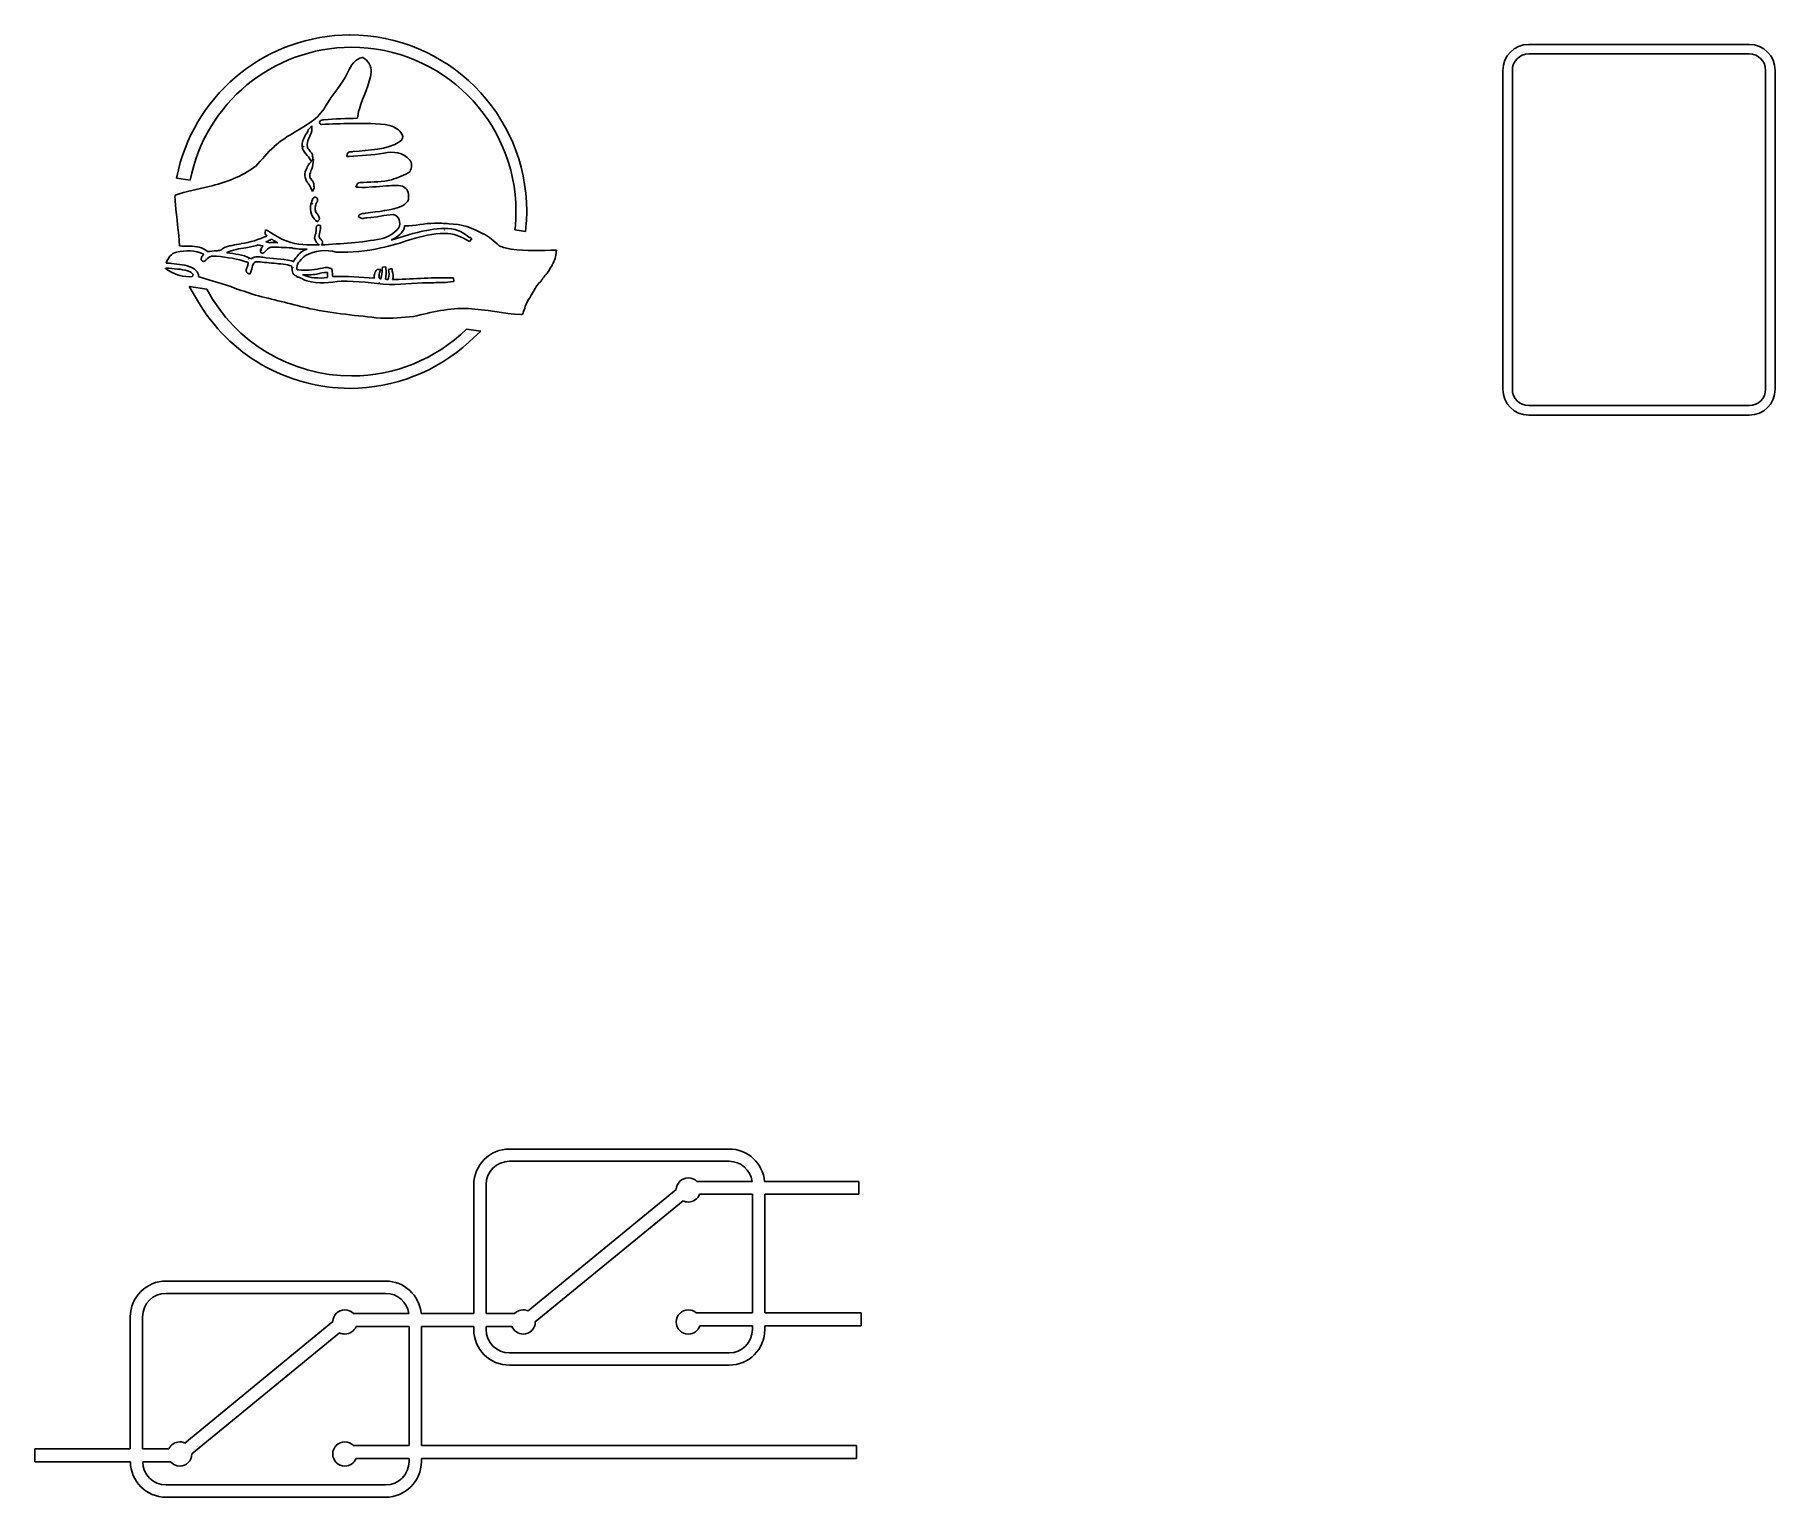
# Model space of a CAD drawing. Extents: x 74.8 to 128.6, y 117.2 to 162.4.
import ezdxf

# ---------------------------------------------------------------- set-up
doc = ezdxf.new("R2010")
doc.units = 0
doc.layers.add('RelayWing', color=7, linetype='CONTINUOUS')

msp = doc.modelspace()

# ---------------------------------------------------------------- linework, layer by layer
at = {"layer": 'RelayWing', "color": 7}
for p, q in [((84.54644, 162.421437), (84.545933, 162.421437)), ((84.545933, 162.421437), (84.546161, 162.421402)), ((84.546947, 162.421437), (84.54644, 162.421437)), ((127.771013, 162.12825), (120.959368, 162.12825)), ((120.959368, 162.12825), (120.959368, 162.12825)), ((120.959368, 161.833349), (127.771013, 161.833349)), ((120.959368, 161.833349), (120.959368, 161.833349)), ((84.492491, 161.273718), (84.492896, 161.273718)), ((84.932618, 161.725707), (84.932952, 161.725666)), ((120.15942, 161.32761), (120.15942, 151.474636)), ((120.45363, 151.474636), (120.45363, 161.32761)), ((128.276752, 161.32761), (128.276752, 151.474636)), ((128.571653, 151.474636), (128.571653, 161.32761)), ((83.798932, 160.216533), (83.798121, 160.215722)), ((83.686515, 159.6545), (83.682154, 159.655311)), ((83.691666, 159.655311), (83.686515, 159.6545)), ((83.267751, 159.486995), (83.266534, 159.479066)), ((83.281987, 159.513921), (83.379823, 159.615718)), ((83.379852, 159.46474), (83.377824, 159.457216)), ((83.379823, 159.615718), (83.379852, 159.615653)), ((83.379852, 159.615653), (83.379852, 159.46474)), ((85.78507, 159.618849), (85.783853, 159.61966)), ((85.785881, 159.618849), (85.78507, 159.618849)), ((86.096807, 159.131576), (86.099585, 159.133199)), ((86.099585, 159.133199), (86.101958, 159.134821)), ((86.161377, 159.34633), (86.159004, 159.35069)), ((86.16375, 159.341584), (86.161377, 159.34633)), ((82.216474, 158.970759), (82.214851, 158.969136)), ((82.21769, 158.971975), (82.216474, 158.970759)), ((83.125161, 158.976747), (83.125972, 158.963667)), ((83.125221, 158.976727), (83.125161, 158.976747)), ((83.238397, 158.982691), (83.239208, 158.975958)), ((83.239208, 158.975958), (83.239208, 158.969631)), ((83.36321, 158.511801), (83.302211, 158.608451)), ((83.406759, 158.629382), (83.393293, 158.54541)), ((83.393293, 158.54541), (83.429337, 158.585414)), ((83.429337, 158.585414), (83.407157, 158.405588)), ((84.454993, 158.666507), (84.468459, 158.737406)), ((84.527083, 158.66967), (84.454993, 158.666507)), ((84.635217, 158.814236), (84.64195, 158.816264)), ((84.64195, 158.816264), (84.648277, 158.817075)), ((85.603284, 158.764752), (85.599715, 158.763941)), ((85.606854, 158.765563), (85.603284, 158.764752)), ((86.399077, 158.560762), (86.397861, 158.561573)), ((79.256274, 158.248511), (79.195672, 157.998968)), ((81.631394, 158.358744), (81.628615, 158.356716)), ((81.634172, 158.361523), (81.631394, 158.358744)), ((83.308153, 158.450802), (83.36321, 158.511801)), ((86.399483, 158.559545), (86.399077, 158.560762)), ((79.195672, 157.998968), (79.623062, 157.933613)), ((80.205407, 157.738407), (80.205002, 157.738407)), ((80.206624, 157.738407), (80.205407, 157.738407)), ((83.247183, 157.856641), (83.245966, 157.859014)), ((83.248805, 157.854613), (83.247183, 157.856641)), ((83.341411, 157.990476), (83.343439, 157.987698)), ((83.343439, 157.987698), (83.345061, 157.984919)), ((83.400907, 157.585663), (83.345452, 157.69459)), ((83.448835, 157.698153), (83.400907, 157.585663)), ((83.446847, 157.746081), (83.441311, 157.746081)), ((84.73707, 157.721719), (84.762818, 157.79262)), ((84.811932, 157.715777), (84.73707, 157.721719)), ((84.965222, 157.864751), (84.97155, 157.866374)), ((84.97155, 157.866374), (84.977492, 157.866374)), ((85.685322, 157.762119), (85.681367, 157.762119)), ((86.236298, 157.711017), (86.232729, 157.713795)), ((86.240253, 157.708989), (86.236298, 157.711017)), ((83.393715, 157.219263), (83.388564, 157.191535)), ((83.393715, 157.219259), (83.393715, 157.219263)), ((83.450392, 157.40187), (83.478912, 157.41929)), ((83.478878, 157.41929), (83.508189, 157.403046)), ((83.478912, 157.41929), (83.478878, 157.41929)), ((83.503869, 157.185597), (83.497927, 157.172131)), ((83.502247, 157.199854), (83.503869, 157.185597)), ((90.015471, 156.959651), (90.015471, 156.973112)), ((90.015471, 156.957623), (90.015471, 156.959651)), ((83.53199, 156.650076), (83.498323, 156.684139)), ((83.520623, 156.498997), (83.522995, 156.50573)), ((83.522995, 156.50573), (83.526159, 156.510475)), ((83.571601, 156.677803), (83.53199, 156.650076)), ((83.545064, 156.88892), (83.549425, 156.884966)), ((83.549425, 156.884966), (83.552588, 156.880605)), ((83.609346, 156.5441), (83.642618, 156.530634)), ((83.642618, 156.530634), (83.645397, 156.494983)), ((84.809945, 156.816131), (84.852724, 156.863661)), ((84.862229, 156.779294), (84.809945, 156.816131)), ((85.032948, 156.91238), (85.038099, 156.914408)), ((85.038099, 156.914408), (85.043636, 156.914814)), ((85.086027, 156.767801), (85.081667, 156.768206)), ((85.091179, 156.767801), (85.086027, 156.767801)), ((86.217831, 156.41281), (86.21702, 156.409241)), ((86.249543, 156.520942), (86.248732, 156.520942)), ((86.251166, 156.520942), (86.249543, 156.520942)), ((87.165018, 156.605048), (87.164963, 156.604914)), ((87.165424, 156.605048), (87.165018, 156.605048)), ((87.613854, 156.587222), (87.611826, 156.587222)), ((87.616226, 156.587222), (87.613854, 156.587222)), ((89.97666, 156.346841), (89.99765, 156.598759)), ((81.190897, 155.971411), (81.194852, 155.972628)), ((81.194852, 155.972628), (81.198807, 155.973034)), ((81.719432, 155.933619), (81.71941, 155.933528)), ((81.933171, 156.321202), (81.943474, 156.403591)), ((81.943474, 156.403591), (82.016752, 156.364774)), ((82.07075, 156.076124), (82.079471, 156.078152)), ((82.111951, 156.005281), (82.115906, 156.005687)), ((82.115906, 156.005687), (82.120266, 156.006498)), ((82.125772, 156.115449), (82.125807, 156.115338)), ((82.606939, 156.054234), (82.610508, 156.053017)), ((82.610508, 156.053017), (82.613286, 156.051394)), ((83.478324, 156.090209), (83.476702, 156.093778)), ((83.479947, 156.087045), (83.478324, 156.090209)), ((83.634703, 156.125821), (83.63592, 156.124604)), ((83.63592, 156.124604), (83.636731, 156.122982)), ((83.665251, 155.933648), (83.663628, 155.932431)), ((85.519348, 156.126121), (85.519754, 156.126121)), ((86.21702, 156.409241), (86.214992, 156.406077)), ((86.436935, 156.10463), (86.434906, 156.104224)), ((87.47074, 156.396568), (87.465184, 156.396568)), ((87.465184, 156.396568), (87.465204, 156.396568)), ((87.46838, 156.282082), (87.465601, 156.282082)), ((87.471158, 156.282082), (87.46838, 156.282082)), ((87.802194, 156.408849), (87.804222, 156.408444)), ((87.804222, 156.408444), (87.805844, 156.407632)), ((88.318412, 156.12404), (88.242757, 156.040859)), ((88.303344, 156.137892), (88.30018, 156.133937)), ((88.67623, 156.274671), (88.674202, 156.275888)), ((88.677853, 156.27386), (88.67623, 156.274671)), ((89.159497, 155.912211), (89.15317, 155.917768)), ((89.16623, 155.908642), (89.159497, 155.912211)), ((89.649086, 156.397146), (89.97666, 156.346841)), ((79.959443, 155.4848), (79.960254, 155.498266)), ((79.964188, 155.47253), (79.959443, 155.4848)), ((80.143615, 155.501069), (80.137673, 155.49829)), ((80.151545, 155.511371), (80.143615, 155.501069)), ((80.159059, 155.730983), (80.159059, 155.730578)), ((80.60467, 155.801879), (80.612599, 155.816927)), ((80.612599, 155.816927), (80.626856, 155.824856)), ((81.389741, 155.395267), (81.384995, 155.397295)), ((81.395298, 155.39405), (81.389741, 155.395267)), ((81.416395, 155.506058), (81.416395, 155.506139)), ((81.426292, 155.502894), (81.416395, 155.506058)), ((81.498376, 155.508126), (81.51026, 155.516056)), ((81.829929, 155.783775), (81.817254, 155.773087)), ((81.834674, 155.784971), (81.834674, 155.784992)), ((81.86358, 155.551309), (81.862769, 155.551715)), ((81.897269, 155.691577), (81.88934, 155.686426)), ((81.903211, 155.69831), (81.897269, 155.691577)), ((82.801555, 155.415385), (82.794437, 155.403501)), ((82.80553, 155.417372), (82.80551, 155.417413)), ((83.028874, 155.693094), (83.030091, 155.694311)), ((83.030091, 155.694311), (83.030902, 155.695528)), ((84.136336, 155.70772), (84.130008, 155.709748)), ((84.143474, 155.70772), (84.136336, 155.70772)), ((89.528256, 155.797695), (89.523511, 155.799318)), ((89.533408, 155.79729), (89.528256, 155.797695)), ((78.839377, 155.201147), (78.83816, 155.200741)), ((78.839377, 155.200741), (78.839377, 155.201147)), ((78.839377, 155.201147), (78.839377, 155.201147)), ((78.918539, 155.215414), (78.917322, 155.215414)), ((78.917322, 155.215414), (78.917409, 155.215404)), ((78.91935, 155.215414), (78.918539, 155.215414)), ((79.690105, 155.230105), (79.700002, 155.22615)), ((79.700002, 155.22615), (79.707526, 155.219032)), ((79.87468, 154.969886), (79.873868, 154.961956)), ((81.389761, 155.268881), (81.392134, 155.277601)), ((81.390167, 155.259775), (81.389761, 155.268881)), ((81.463058, 155.028065), (81.413941, 155.047474)), ((81.486429, 155.075201), (81.463058, 155.028065)), ((82.79679, 155.242399), (82.79679, 155.242338)), ((82.79679, 155.242338), (82.79679, 155.23956)), ((82.82329, 155.011815), (82.819335, 155.017372)), ((82.828035, 155.00786), (82.82329, 155.011815)), ((82.903289, 154.956766), (82.893392, 154.974593)), ((82.922292, 154.949242), (82.903289, 154.956766)), ((82.910424, 155.230827), (82.910018, 155.229204)), ((82.910424, 155.232449), (82.910424, 155.230827)), ((82.956352, 155.16345), (82.964282, 155.165072)), ((82.964282, 155.165072), (82.972211, 155.16345)), ((83.111688, 155.007039), (83.109316, 155.008661)), ((83.456693, 154.918349), (83.45791, 154.918349)), ((83.45791, 154.918349), (83.458316, 154.918349)), ((83.523626, 155.030807), (83.520462, 155.030402)), ((83.527195, 155.031618), (83.523626, 155.030807)), ((83.623792, 155.20702), (83.627747, 155.208237)), ((83.627747, 155.208237), (83.631701, 155.208642)), ((83.851222, 155.085909), (83.851202, 155.085884)), ((83.857955, 155.085909), (83.851222, 155.085909)), ((83.858767, 155.070455), (83.859578, 155.073233)), ((83.858767, 155.067677), (83.858767, 155.070455)), ((83.960066, 155.209454), (83.982249, 155.200348)), ((83.982249, 155.200348), (83.990564, 155.177374)), ((85.426035, 155.176981), (85.50684, 155.176981)), ((85.50684, 155.176981), (85.479508, 155.101328)), ((85.496939, 154.883474), (85.499312, 154.882257)), ((85.499312, 154.882257), (85.502475, 154.881446)), ((85.527075, 154.975331), (85.527886, 154.976953)), ((85.527075, 154.973708), (85.527075, 154.975331)), ((85.555614, 155.246299), (85.667313, 155.25581)), ((85.666907, 155.235996), (85.668935, 155.235996)), ((85.749697, 155.175391), (85.856643, 155.208663)), ((85.857454, 155.186087), (85.86299, 155.187304)), ((87.753177, 154.802316), (87.753177, 154.801911)), ((87.756746, 154.916421), (87.768225, 154.803533)), ((90.634978, 155.042324), (90.638547, 155.051836)), ((90.638547, 155.051836), (90.644874, 155.059765)), ((90.756178, 155.244743), (90.766075, 155.264151)), ((90.766075, 155.264151), (90.785483, 155.270884)), ((79.594145, 154.645606), (79.841706, 154.2198)), ((79.594366, 154.645606), (79.594145, 154.645606)), ((80.135041, 154.562822), (79.594366, 154.645606)), ((81.009085, 154.589228), (81.015818, 154.58645)), ((81.726419, 154.357504), (81.728041, 154.356693)), ((85.453022, 154.778511), (85.457768, 154.776483)), ((85.453022, 154.778511), (85.453022, 154.778511)), ((85.768647, 154.70762), (85.766274, 154.70762)), ((85.771811, 154.70762), (85.768647, 154.70762)), ((87.139187, 154.766242), (87.137159, 154.766242)), ((87.14081, 154.766242), (87.139187, 154.766242)), ((90.190075, 154.439043), (90.192103, 154.447764)), ((90.192103, 154.447764), (90.197254, 154.454497)), ((90.434911, 154.792369), (90.435723, 154.792774)), ((90.435723, 154.792774), (90.436534, 154.79318)), ((83.329512, 153.96217), (83.33154, 153.961765)), ((88.210692, 153.965715), (88.209475, 153.966526)), ((89.836248, 153.78353), (89.839412, 153.78353)), ((89.839412, 153.78353), (89.84219, 153.783124)), ((89.908733, 153.853233), (89.909545, 153.866699)), ((89.909545, 153.866699), (89.916683, 153.878178)), ((89.998279, 154.102369), (89.999901, 154.105533)), ((89.999901, 154.105533), (90.001929, 154.107906)), ((85.506513, 153.670632), (85.506513, 153.670226)), ((85.506513, 153.670226), (85.507324, 153.670226)), ((88.59648, 153.266394), (88.156811, 153.33373)), ((88.233655, 152.934065), (88.59648, 153.266394)), ((84.558042, 151.501776), (84.558549, 151.501776)), ((84.558549, 151.501776), (84.559056, 151.501776)), ((127.771013, 150.968898), (120.959368, 150.968898)), ((120.959368, 150.674688), (127.771013, 150.674688)), ((96.26286, 127.998139), (89.483604, 127.998139)), ((89.483604, 127.998139), (89.483604, 127.998139)), ((89.483604, 127.617408), (89.483604, 127.617358)), ((89.483604, 127.617358), (96.26286, 127.617358)), ((88.379579, 126.894291), (88.379579, 122.918256)), ((88.76036, 122.918302), (88.76036, 126.89433)), ((96.978117, 126.998036), (95.269639, 126.998036)), ((100.274406, 126.998036), (97.361685, 126.998036)), ((100.274406, 126.598293), (100.274406, 126.998036)), ((94.631916, 126.74406), (90.061838, 122.993179)), ((90.279562, 122.654431), (94.840891, 126.39825)), ((95.353494, 126.598293), (96.986115, 126.598293)), ((95.353494, 126.598106), (95.353494, 126.598293)), ((96.986115, 126.598293), (96.986115, 122.938883)), ((97.366892, 122.938883), (97.366892, 126.598293)), ((97.366892, 126.598293), (100.274406, 126.598293)), ((85.65557, 123.918346), (78.87632, 123.918346)), ((78.87632, 123.537628), (78.87632, 123.537578)), ((78.87632, 123.537578), (85.65557, 123.537578)), ((77.772292, 122.8145), (77.772292, 118.735278)), ((78.153066, 118.735324), (78.153066, 122.814553)), ((84.024435, 122.66409), (79.454738, 118.913396)), ((86.37083, 122.918256), (84.662169, 122.918256)), ((88.379579, 122.918256), (86.754208, 122.918256)), ((89.641281, 122.918302), (88.76036, 122.918302)), ((90.279562, 122.654078), (90.279562, 122.654431)), ((96.986115, 122.938883), (95.247326, 122.938883)), ((100.342831, 122.938883), (97.366892, 122.938883)), ((100.342831, 122.53915), (100.342831, 122.938883)), ((79.672085, 118.574595), (84.233417, 122.318407)), ((84.74602, 122.518513), (86.378828, 122.518513)), ((84.746021, 122.518463), (84.74602, 122.518513)), ((86.378828, 122.518513), (86.378828, 118.832338)), ((86.759602, 118.832338), (86.759602, 122.518513)), ((86.759602, 122.518513), (88.379579, 122.518513)), ((88.379579, 122.518513), (88.379579, 122.422755)), ((88.76036, 122.422755), (88.76036, 122.518513)), ((95.361114, 122.53915), (96.986115, 122.53915)), ((96.986115, 122.53915), (96.986115, 122.422755)), ((97.366892, 122.422755), (97.366892, 122.53915)), ((97.366892, 122.53915), (100.342831, 122.53915)), ((96.26286, 121.699691), (89.483604, 121.699691)), ((89.483604, 121.31891), (96.26286, 121.31891)), ((86.378828, 118.832338), (84.668117, 118.832338)), ((100.202827, 118.832338), (86.759602, 118.832338)), ((100.202827, 118.432591), (100.202827, 118.832338)), ((77.772292, 118.735278), (74.822195, 118.735278)), ((74.822195, 118.735278), (74.822195, 118.335351)), ((74.822195, 118.335351), (77.772659, 118.335351)), ((78.96129, 118.735324), (78.153066, 118.735324)), ((78.153443, 118.335351), (79.01093, 118.335351)), ((79.672085, 118.574263), (79.672085, 118.574595)), ((84.743787, 118.432591), (86.378828, 118.432591)), ((86.378828, 118.432591), (86.378828, 118.342975)), ((86.759602, 118.342975), (86.759602, 118.432591)), ((86.759602, 118.432591), (100.202827, 118.432591)), ((85.65557, 117.619911), (78.87632, 117.619911)), ((78.87632, 117.23913), (85.65557, 117.23913))]:
    msp.add_line(p, q, dxfattribs=at)
for points in [[(84.546161, 162.421402), (82.033735, 162.414101), (79.848537, 160.690177), (79.256274, 158.248511)], [(90.015471, 156.973112), (90.009058, 159.98454), (87.558375, 162.426208), (84.546947, 162.421437)], [(79.623062, 157.933613), (80.087548, 160.314797), (82.171592, 162.034769), (84.597652, 162.039165)], [(84.597652, 162.039165), (87.400808, 162.043464), (89.67717, 159.775436), (89.683152, 156.972283)], [(120.959368, 162.12825), (120.518633, 162.12825), (120.15942, 161.768346), (120.15942, 161.32761)], [(120.45363, 161.32761), (120.45363, 161.610323), (120.676656, 161.833349), (120.959368, 161.833349)], [(128.571653, 161.32761), (128.571653, 161.768346), (128.211749, 162.12825), (127.771013, 162.12825)], [(127.771013, 161.833349), (128.053726, 161.833349), (128.276752, 161.610323), (128.276752, 161.32761)], [(84.492896, 161.273718), (84.31205, 160.876173), (84.00146, 160.573988), (83.798932, 160.216533)], [(84.932952, 161.725666), (84.724729, 161.684102), (84.585646, 161.475514), (84.492491, 161.273718)], [(84.845476, 160.14132), (84.969733, 160.527262), (85.153861, 160.889684), (85.213054, 161.275348)], [(84.955194, 161.723334), (84.947102, 161.724754), (84.939233, 161.726173), (84.932618, 161.725707)], [(85.213054, 161.275348), (85.219483, 161.452936), (85.111475, 161.642609), (84.955194, 161.723334)], [(83.798121, 160.215722), (83.690796, 160.017862), (83.540424, 159.862688), (83.358056, 159.737235)], [(83.358056, 159.737235), (82.978245, 159.464462), (82.542241, 159.284974), (82.21769, 158.971975)], [(83.621156, 159.689769), (83.612009, 159.70652), (83.613875, 159.732351), (83.620344, 159.745223)], [(83.620344, 159.745223), (83.633385, 159.770961), (83.643419, 159.771403), (83.650844, 159.775325)], [(83.648883, 159.663626), (83.64146, 159.667195), (83.630306, 159.673015), (83.621156, 159.689769)], [(83.682154, 159.655311), (83.672095, 159.656325), (83.66372, 159.656528), (83.648883, 159.663626)], [(83.650844, 159.775325), (83.658266, 159.779259), (83.665121, 159.781673), (83.671838, 159.784045)], [(83.671838, 159.784045), (83.685284, 159.788791), (83.698936, 159.792218), (83.71224, 159.795139)], [(84.593184, 159.683829), (84.29238, 159.683829), (83.991673, 159.673243), (83.691666, 159.655311)], [(83.71224, 159.795139), (83.725544, 159.798059), (83.734623, 159.800675), (83.751454, 159.800675)], [(83.751454, 159.800675), (84.095812, 159.830917), (84.440346, 159.839672), (84.783684, 159.846624)], [(85.783853, 159.61966), (85.406272, 159.716076), (84.998656, 159.674729), (84.593184, 159.683829)], [(84.783684, 159.846624), (84.806195, 159.925674), (84.803883, 160.031762), (84.845476, 160.14132)], [(83.080792, 159.062774), (83.100443, 159.18767), (83.165816, 159.30886), (83.240024, 159.419261)], [(83.276423, 159.208467), (83.244491, 159.131424), (83.225128, 159.060281), (83.238397, 158.982691)], [(83.240024, 159.419261), (83.248704, 159.441113), (83.262026, 159.465792), (83.267751, 159.486995)], [(83.266534, 159.479066), (83.274849, 159.488942), (83.272983, 159.504588), (83.281987, 159.513921)], [(83.377824, 159.457216), (83.353055, 159.365492), (83.308356, 159.285511), (83.276423, 159.208467)], [(84.648277, 158.817075), (85.15252, 158.872247), (85.684638, 158.853488), (86.096807, 159.131576)], [(86.159004, 159.35069), (86.088979, 159.494988), (85.94544, 159.583129), (85.785881, 159.618849)], [(86.101958, 159.134821), (86.176731, 159.17527), (86.214043, 159.272055), (86.16375, 159.341584)], [(82.214851, 158.969136), (82.00649, 158.790543), (81.835035, 158.562644), (81.634172, 158.361523)], [(83.153675, 158.795408), (83.102566, 158.866042), (83.061562, 158.955958), (83.080792, 159.062774)], [(83.127594, 158.971981), (83.127665, 158.974273), (83.12514, 158.974476), (83.125221, 158.976727)], [(83.125972, 158.963667), (83.125566, 158.96683), (83.128061, 158.968838), (83.127594, 158.971981)], [(83.302211, 158.608451), (83.265952, 158.665823), (83.204984, 158.7245), (83.153675, 158.795408)], [(83.239208, 158.969631), (83.236592, 158.929336), (83.266769, 158.893207), (83.312884, 158.84288)], [(83.312884, 158.84288), (83.335953, 158.817706), (83.361567, 158.790214), (83.381409, 158.755738)], [(83.381409, 158.755738), (83.395017, 158.732085), (83.395991, 158.699811), (83.39883, 158.668991)], [(83.39883, 158.668991), (83.400047, 158.654896), (83.409132, 158.6443), (83.406759, 158.629382)], [(84.468459, 158.737406), (84.474705, 158.769425), (84.502625, 158.791003), (84.522329, 158.798803)], [(84.522329, 158.798803), (84.542021, 158.806611), (84.558957, 158.808132), (84.575009, 158.80949)], [(85.599715, 158.763941), (85.244365, 158.71), (84.883923, 158.684422), (84.527083, 158.66967)], [(84.575009, 158.80949), (84.607114, 158.812228), (84.641619, 158.816528), (84.635217, 158.814236)], [(86.397861, 158.561573), (86.215821, 158.782372), (85.88291, 158.844301), (85.606854, 158.765563)], [(81.628615, 158.356716), (81.211277, 158.032925), (80.703696, 157.864842), (80.206624, 157.738407)], [(83.245966, 157.859014), (83.156544, 157.985475), (83.132608, 158.158009), (83.220218, 158.298683)], [(83.220218, 158.298683), (83.220309, 158.298831), (83.220127, 158.299291), (83.220218, 158.299494)], [(83.220218, 158.299494), (83.242654, 158.344964), (83.263464, 158.401146), (83.308153, 158.450802)], [(83.331899, 158.169512), (83.309439, 158.098669), (83.303326, 158.046026), (83.341411, 157.990476)], [(83.407157, 158.405588), (83.396368, 158.318358), (83.354361, 158.240359), (83.331899, 158.169512)], [(85.837817, 157.945199), (86.043044, 158.015088), (86.250645, 158.079946), (86.41097, 158.201474)], [(86.458105, 158.386847), (86.459322, 158.45338), (86.44257, 158.512041), (86.399483, 158.559545)], [(86.41097, 158.201474), (86.436413, 158.259593), (86.456919, 158.325408), (86.458105, 158.386847)], [(80.205002, 157.738407), (79.848336, 157.657449), (79.490278, 157.591232), (79.155738, 157.469062)], [(83.345452, 157.69459), (83.318607, 157.747513), (83.285393, 157.812067), (83.248805, 157.854613)], [(83.345061, 157.984919), (83.358061, 157.960202), (83.391888, 157.921706), (83.421112, 157.875992)], [(83.421112, 157.875992), (83.440398, 157.845813), (83.437356, 157.800315), (83.439323, 157.758351)], [(83.439323, 157.758351), (83.441149, 157.75468), (83.445083, 157.74957), (83.446847, 157.746081)], [(83.441311, 157.746081), (83.4405, 157.728661), (83.45646, 157.716077), (83.448835, 157.698153)], [(84.762818, 157.79262), (84.773546, 157.822017), (84.799393, 157.843084), (84.822233, 157.852035)], [(85.681367, 157.762119), (85.399456, 157.743421), (85.10651, 157.692294), (84.811932, 157.715777)], [(84.822233, 157.852035), (84.845072, 157.860979), (84.865906, 157.861993), (84.885211, 157.862723)], [(84.885211, 157.862723), (84.923814, 157.864143), (84.961215, 157.863737), (84.965222, 157.864751)], [(84.977492, 157.866374), (85.268557, 157.874486), (85.563133, 157.880144), (85.837817, 157.945199)], [(86.232729, 157.713795), (86.088364, 157.811392), (85.88874, 157.761985), (85.685322, 157.762119)], [(86.350764, 157.551343), (86.33525, 157.624234), (86.307103, 157.676567), (86.240253, 157.708989)], [(86.360661, 157.324379), (86.362689, 157.400371), (86.365345, 157.482932), (86.350764, 157.551343)], [(79.155738, 157.469062), (79.140447, 157.397396), (79.165087, 157.299998), (79.16525, 157.189814)], [(79.16525, 157.189814), (79.200359, 156.764163), (79.266892, 156.338161), (79.290812, 155.904872)], [(83.498323, 156.684139), (83.350823, 156.83361), (83.279286, 157.0687), (83.373155, 157.273534)], [(83.373155, 157.273534), (83.378205, 157.2855), (83.38364, 157.305762), (83.393354, 157.328987)], [(83.388564, 157.191535), (83.388361, 157.195632), (83.390693, 157.197234), (83.390937, 157.201047)], [(83.390937, 157.201047), (83.393228, 157.206908), (83.391073, 157.213519), (83.393715, 157.219259)], [(83.393354, 157.328987), (83.403231, 157.352639), (83.418297, 157.382218), (83.450392, 157.40187)], [(83.497927, 157.172131), (83.454452, 157.07531), (83.468853, 156.959502), (83.545064, 156.88892)], [(83.508189, 157.210542), (83.502429, 157.199936), (83.502652, 157.194075), (83.502247, 157.199854)], [(83.508189, 157.403046), (83.536482, 157.387024), (83.558977, 157.34864), (83.557303, 157.318281)], [(83.533539, 157.252133), (83.523642, 157.235402), (83.513948, 157.221143), (83.508189, 157.210542)], [(83.557303, 157.318281), (83.555478, 157.287921), (83.543452, 157.268868), (83.533539, 157.252133)], [(85.043636, 156.914814), (85.433727, 156.965506), (85.828934, 156.996701), (86.181625, 157.142173)], [(86.181625, 157.142173), (86.257187, 157.196814), (86.332349, 157.259432), (86.360661, 157.324379)], [(89.683152, 156.961585), (89.68229, 156.772952), (89.670917, 156.584514), (89.649086, 156.397146)], [(89.683152, 156.972283), (89.683152, 156.972283), (89.683152, 156.961585), (89.683152, 156.961585)], [(89.99765, 156.598759), (90.007511, 156.718167), (90.013494, 156.837822), (90.015471, 156.957623)], [(83.50162, 156.320357), (83.517216, 156.380558), (83.504845, 156.451543), (83.520623, 156.498997)], [(83.526159, 156.510475), (83.528694, 156.514673), (83.531919, 156.521183), (83.541613, 156.530269)], [(83.541613, 156.530269), (83.546439, 156.534832), (83.553253, 156.541078), (83.564984, 156.545317)], [(83.552588, 156.880605), (83.562444, 156.866916), (83.582623, 156.840485), (83.596951, 156.807722)], [(83.564984, 156.545317), (83.576726, 156.549555), (83.594901, 156.549941), (83.609346, 156.5441)], [(83.610417, 156.7491), (83.609606, 156.725042), (83.595187, 156.694247), (83.571601, 156.677803)], [(83.596951, 156.807722), (83.60413, 156.791336), (83.611249, 156.773167), (83.610417, 156.7491)], [(83.645397, 156.494983), (83.650974, 156.410971), (83.621997, 156.336678), (83.609748, 156.273962)], [(84.852724, 156.863661), (84.888214, 156.903021), (84.929817, 156.902153), (84.962442, 156.904857)], [(84.995318, 156.757904), (84.957015, 156.75255), (84.907787, 156.747014), (84.862229, 156.779294)], [(84.962442, 156.904857), (84.995071, 156.907533), (85.025375, 156.909906), (85.032948, 156.91238)], [(85.081667, 156.768206), (85.067978, 156.769423), (85.033625, 156.763258), (84.995318, 156.757904)], [(85.893275, 156.870786), (85.633238, 156.859307), (85.369528, 156.784907), (85.091179, 156.767801)], [(85.519754, 156.126121), (85.728196, 156.168614), (85.923527, 156.289178), (86.056466, 156.453299)], [(86.073501, 156.715119), (86.04289, 156.800154), (85.983074, 156.860522), (85.893275, 156.870786)], [(86.056466, 156.453299), (86.097263, 156.527265), (86.103915, 156.630619), (86.073501, 156.715119)], [(86.23843, 156.511836), (86.233644, 156.493969), (86.234414, 156.456266), (86.217831, 156.41281)], [(86.248732, 156.520942), (86.237274, 156.521145), (86.239728, 156.519725), (86.241208, 156.520942)], [(86.241208, 156.520942), (86.242628, 156.522159), (86.240803, 156.520782), (86.23843, 156.511836)], [(87.164963, 156.604914), (86.867039, 156.60098), (86.56585, 156.526156), (86.251166, 156.520942)], [(86.924838, 156.380331), (87.208248, 156.440391), (87.511126, 156.469698), (87.802194, 156.408849)], [(87.611826, 156.587222), (87.462533, 156.600059), (87.313244, 156.608037), (87.165424, 156.605048)], [(88.674202, 156.275888), (88.348664, 156.459422), (87.987364, 156.581324), (87.616226, 156.587222)], [(79.290812, 155.904872), (79.380621, 155.888851), (79.494551, 155.901485), (79.614821, 155.893779)], [(79.614821, 155.893779), (79.800263, 155.898768), (80.006014, 155.863742), (80.159059, 155.730983)], [(80.626856, 155.824856), (80.811613, 155.929831), (81.018145, 155.925535), (81.190897, 155.971411)], [(81.198807, 155.973034), (81.472289, 156.006374), (81.735845, 156.102947), (81.992586, 156.208712)], [(81.71941, 155.933528), (81.597088, 155.898068), (81.472443, 155.861827), (81.340344, 155.844011)], [(81.757062, 155.923317), (81.738992, 155.93003), (81.727305, 155.93293), (81.719432, 155.933619)], [(81.83034, 155.905896), (81.800166, 155.907721), (81.775367, 155.916503), (81.757062, 155.923317)], [(81.807365, 155.809616), (81.82509, 155.841723), (81.847771, 155.865997), (81.865194, 155.88448)], [(81.835492, 155.904679), (81.833464, 155.904728), (81.832348, 155.905693), (81.83034, 155.905896)], [(81.874705, 155.897946), (81.864038, 155.898758), (81.850876, 155.90111), (81.835492, 155.904679)], [(81.865194, 155.88448), (81.870447, 155.890037), (81.870589, 155.893099), (81.874705, 155.897946)], [(81.955749, 156.24634), (81.94279, 156.263659), (81.929213, 156.289612), (81.933171, 156.321202)], [(81.992586, 156.208712), (81.980722, 156.219359), (81.967672, 156.23041), (81.955749, 156.24634)], [(82.079471, 156.078152), (82.036659, 156.063266), (81.999193, 156.041715), (81.957871, 156.024284)], [(81.957871, 156.024284), (82.016071, 156.012704), (82.068856, 155.996863), (82.111951, 156.005281)], [(82.016752, 156.364774), (82.220365, 156.256423), (82.400188, 156.114527), (82.606939, 156.054234)], [(82.125807, 156.115338), (82.108771, 156.100108), (82.097571, 156.081044), (82.07075, 156.076124)], [(82.120266, 156.006498), (82.191344, 156.009702), (82.260096, 156.005281), (82.329406, 156.002543)], [(82.282628, 156.022763), (82.215595, 156.05509), (82.169945, 156.09538), (82.125772, 156.115449)], [(82.28425, 156.021952), (82.283844, 156.022154), (82.283236, 156.022357), (82.282628, 156.022763)], [(82.329406, 156.002543), (82.312269, 156.009682), (82.302206, 156.011386), (82.28425, 156.021952)], [(82.613286, 156.051394), (82.921987, 155.918892), (83.269746, 155.932794), (83.616998, 155.932169)], [(83.476702, 156.093778), (83.444063, 156.165552), (83.484246, 156.222766), (83.498091, 156.290638)], [(83.52233, 156.007429), (83.50276, 156.039916), (83.489067, 156.072109), (83.479947, 156.087045)], [(83.498091, 156.290638), (83.498294, 156.292463), (83.496672, 156.294512), (83.496875, 156.296195)], [(83.496875, 156.296195), (83.4987, 156.305747), (83.499693, 156.311101), (83.50162, 156.320357)], [(83.616998, 155.932169), (83.571321, 155.944743), (83.540333, 155.97756), (83.52233, 156.007429)], [(83.609748, 156.273962), (83.597499, 156.211247), (83.59543, 156.1702), (83.634703, 156.125821)], [(83.636731, 156.122982), (83.637136, 156.12217), (83.664689, 156.101071), (83.687036, 156.072281)], [(83.663628, 155.932431), (84.287198, 155.973472), (84.912776, 156.000676), (85.519348, 156.126121)], [(83.711198, 156.007717), (83.710387, 155.977327), (83.688456, 155.948284), (83.665251, 155.933648)], [(83.687036, 156.072281), (83.69821, 156.057882), (83.711908, 156.038107), (83.711198, 156.007717)], [(86.432128, 156.103819), (86.130466, 155.99968), (85.827151, 155.897172), (85.507239, 155.84279)], [(86.214992, 156.406077), (86.129233, 156.250153), (85.977931, 156.153637), (85.824835, 156.083257)], [(85.824835, 156.083257), (86.185292, 156.182832), (86.539248, 156.319249), (86.923215, 156.380331)], [(86.434906, 156.104224), (86.434095, 156.104022), (86.433081, 156.104082), (86.432128, 156.103819)], [(87.465601, 156.282082), (87.121602, 156.296197), (86.780136, 156.191855), (86.436935, 156.10463)], [(86.923215, 156.380331), (86.923621, 156.380433), (86.924229, 156.38023), (86.924838, 156.380331)], [(87.465204, 156.396568), (87.466218, 156.39662), (87.467435, 156.395756), (87.468368, 156.395756)], [(87.468368, 156.395756), (87.469179, 156.395724), (87.469787, 156.396568), (87.47074, 156.396568)], [(88.242757, 156.040859), (88.007819, 156.187911), (87.743381, 156.295933), (87.471158, 156.282082)], [(87.805844, 156.407632), (87.951349, 156.367646), (88.098064, 156.283769), (88.221351, 156.177896)], [(88.221351, 156.177896), (88.247695, 156.162788), (88.277834, 156.153864), (88.303344, 156.137892)], [(88.30018, 156.133937), (88.304784, 156.12838), (88.313971, 156.12982), (88.318412, 156.12404)], [(89.15317, 155.917768), (89.002389, 156.054589), (88.85365, 156.190511), (88.677853, 156.27386)], [(89.523511, 155.799318), (89.412331, 155.831429), (89.284438, 155.850789), (89.16623, 155.908642)], [(79.196568, 155.712555), (79.040421, 155.674385), (78.921169, 155.527569), (78.884046, 155.371515)], [(78.884046, 155.371515), (78.892381, 155.370298), (78.893274, 155.365755), (78.909794, 155.366364)], [(78.909794, 155.366364), (78.94541, 155.36758), (78.993091, 155.37768), (79.046448, 155.359631)], [(79.046448, 155.359631), (79.255426, 155.332325), (79.483961, 155.319251), (79.690105, 155.230105)], [(80.031543, 155.644821), (79.787248, 155.780218), (79.480126, 155.760004), (79.196568, 155.712555)], [(79.960254, 155.498266), (79.96502, 155.560368), (80.002903, 155.595333), (80.020855, 155.623036)], [(79.999439, 155.433317), (79.980538, 155.442747), (79.969508, 155.459269), (79.964188, 155.47253)], [(80.052121, 155.429362), (80.039081, 155.425286), (80.018365, 155.423886), (79.999439, 155.433317)], [(80.020855, 155.623036), (80.027913, 155.633906), (80.029758, 155.639929), (80.031543, 155.644821)], [(80.100049, 155.460654), (80.088814, 155.449946), (80.078198, 155.437561), (80.052121, 155.429362)], [(80.127777, 155.48957), (80.120435, 155.481863), (80.111269, 155.471358), (80.100049, 155.460654)], [(80.137673, 155.49829), (80.135848, 155.496871), (80.131447, 155.493423), (80.127777, 155.48957)], [(80.437133, 155.585838), (80.323771, 155.597824), (80.215344, 155.589752), (80.151545, 155.511371)], [(80.159059, 155.730578), (80.23324, 155.719241), (80.329382, 155.752422), (80.440288, 155.749986)], [(81.384995, 155.397295), (81.088748, 155.511424), (80.762257, 155.546002), (80.437133, 155.585838)], [(80.440288, 155.749986), (80.47905, 155.755644), (80.518373, 155.759051), (80.548425, 155.767021)], [(80.548425, 155.767021), (80.579439, 155.775235), (80.595542, 155.784665), (80.60467, 155.801879)], [(80.749744, 155.700624), (80.746844, 155.698596), (80.745465, 155.698048), (80.742626, 155.696264)], [(80.742626, 155.696264), (80.748872, 155.694438), (80.751772, 155.696669), (80.758465, 155.693891)], [(80.750555, 155.700624), (80.750353, 155.700423), (80.749947, 155.700823), (80.749744, 155.700624)], [(81.340344, 155.844011), (81.134835, 155.816592), (80.933856, 155.7817), (80.750555, 155.700624)], [(80.758465, 155.693891), (80.989069, 155.650228), (81.244885, 155.641921), (81.475402, 155.518023)], [(81.392134, 155.277601), (81.401179, 155.311295), (81.411826, 155.350227), (81.411542, 155.372269)], [(81.408764, 155.388514), (81.408358, 155.389325), (81.408605, 155.391556), (81.395298, 155.39405)], [(81.411542, 155.372269), (81.4114, 155.383302), (81.409453, 155.387743), (81.408764, 155.388514)], [(81.416395, 155.506139), (81.417409, 155.505952), (81.417815, 155.504719), (81.418768, 155.504516)], [(81.418768, 155.504516), (81.42106, 155.503502), (81.423878, 155.503908), (81.426292, 155.502894)], [(81.475402, 155.518023), (81.484833, 155.513014), (81.49187, 155.51054), (81.498376, 155.508126)], [(81.51026, 155.516056), (81.625151, 155.588519), (81.756742, 155.570851), (81.86358, 155.551309)], [(81.643282, 155.407526), (81.591281, 155.390957), (81.569649, 155.354492), (81.5502, 155.291866)], [(82.208514, 155.366729), (82.008612, 155.373827), (81.820423, 155.421793), (81.643282, 155.407526)], [(81.804972, 155.700293), (81.788565, 155.721107), (81.78966, 155.734555), (81.789133, 155.745845)], [(81.789133, 155.745845), (81.788728, 155.757121), (81.789539, 155.767011), (81.791911, 155.777137)], [(81.791911, 155.777137), (81.793737, 155.785939), (81.79688, 155.795714), (81.807365, 155.809616)], [(81.847751, 155.676529), (81.829803, 155.678354), (81.813175, 155.689894), (81.804972, 155.700293)], [(81.817254, 155.773087), (81.822222, 155.777366), (81.830537, 155.780064), (81.834674, 155.784971)], [(81.834674, 155.784992), (81.83366, 155.784586), (81.830679, 155.784383), (81.829929, 155.783775)], [(81.88934, 155.686426), (81.880193, 155.680869), (81.865691, 155.674704), (81.847751, 155.676529)], [(81.862769, 155.551715), (82.148229, 155.506409), (82.44967, 155.513415), (82.748841, 155.437638)], [(82.117898, 155.859126), (82.036028, 155.848154), (81.968473, 155.77632), (81.903211, 155.69831)], [(82.756408, 155.839312), (82.541612, 155.851886), (82.327893, 155.865506), (82.117898, 155.859126)], [(82.20973, 155.366729), (82.209528, 155.366777), (82.208716, 155.366684), (82.208514, 155.366729)], [(82.752782, 155.282756), (82.592953, 155.343131), (82.401709, 155.340504), (82.20973, 155.366729)], [(82.748841, 155.437638), (82.776217, 155.435813), (82.796212, 155.428086), (82.807859, 155.424963)], [(83.228555, 155.797722), (83.072031, 155.798938), (82.913123, 155.803887), (82.756408, 155.839312)], [(82.794437, 155.403501), (82.797662, 155.408794), (82.802569, 155.411714), (82.80553, 155.417372)], [(82.80551, 155.417413), (82.80409, 155.416399), (82.802367, 155.416399), (82.801555, 155.415385)], [(82.807859, 155.424963), (82.810414, 155.424355), (82.809947, 155.423949), (82.811022, 155.423746)], [(82.811022, 155.423746), (82.869555, 155.530862), (82.952884, 155.616871), (83.028874, 155.693094)], [(83.183334, 155.609535), (83.056092, 155.499197), (82.919992, 155.381973), (82.910424, 155.232449)], [(83.030902, 155.695528), (83.08751, 155.747027), (83.158341, 155.772252), (83.228555, 155.797722)], [(84.130008, 155.709748), (83.818515, 155.799125), (83.464526, 155.766078), (83.183334, 155.609535)], [(85.507239, 155.84279), (85.061046, 155.740904), (84.601535, 155.690784), (84.143474, 155.70772)], [(90.930842, 155.771542), (90.468078, 155.76276), (89.999625, 155.74954), (89.533408, 155.79729)], [(90.791811, 155.289887), (90.797002, 155.30822), (90.806108, 155.342719), (90.83459, 155.369503)], [(90.83459, 155.369503), (90.897252, 155.492906), (90.923429, 155.633866), (90.930842, 155.771542)], [(78.83816, 155.200741), (78.838566, 155.201147), (78.838769, 155.205487), (78.839377, 155.200741)], [(78.917409, 155.215404), (78.89863, 155.215404), (78.874845, 155.212078), (78.857994, 155.207474)], [(78.857994, 155.207474), (78.896068, 155.168327), (78.950981, 155.138422), (79.018413, 155.10132)], [(78.970448, 155.214603), (78.952804, 155.215617), (78.935781, 155.21582), (78.91935, 155.215414)], [(78.972071, 155.214603), (78.971665, 155.214631), (78.971057, 155.214578), (78.970448, 155.214603)], [(79.61573, 155.102508), (79.423861, 155.186561), (79.198329, 155.18677), (78.972071, 155.214603)], [(79.018413, 155.10132), (79.112805, 155.062116), (79.204922, 155.020292), (79.29687, 154.985262)], [(79.29687, 154.985262), (79.424879, 154.954596), (79.557935, 154.944107), (79.685838, 154.957535)], [(79.71, 155.022099), (79.696899, 155.045802), (79.661488, 155.071289), (79.61573, 155.102508)], [(79.685838, 154.957535), (79.695025, 154.966742), (79.702894, 154.992954), (79.71, 155.022099)], [(79.707526, 155.219032), (79.730063, 155.197306), (79.771751, 155.168273), (79.809323, 155.130701)], [(79.809323, 155.130701), (79.846896, 155.09313), (79.8847, 155.038051), (79.87468, 154.969886)], [(79.873868, 154.961956), (79.890113, 154.955061), (79.910046, 154.948368), (79.932095, 154.938585)], [(79.932095, 154.938585), (80.281995, 154.816494), (80.656662, 154.743996), (81.009085, 154.589228)], [(81.352547, 155.122336), (81.348207, 155.152499), (81.356441, 155.174511), (81.36364, 155.193635)], [(81.413941, 155.047474), (81.383499, 155.0595), (81.356891, 155.092175), (81.352547, 155.122336)], [(81.36364, 155.193635), (81.37084, 155.212739), (81.378627, 155.22946), (81.383839, 155.242354)], [(81.383839, 155.242354), (81.389072, 155.255252), (81.389903, 155.264549), (81.390167, 155.259775)], [(81.5502, 155.291866), (81.530325, 155.227902), (81.521986, 155.147106), (81.486429, 155.075201)], [(82.765862, 155.185712), (82.763104, 155.225702), (82.758622, 155.255011), (82.752782, 155.282756)], [(82.819335, 155.017372), (82.777282, 155.072023), (82.769417, 155.134107), (82.765862, 155.185712)], [(82.797195, 155.240776), (82.797252, 155.241182), (82.79679, 155.24179), (82.79679, 155.242399)], [(82.79679, 155.23956), (82.796816, 155.239965), (82.797195, 155.240168), (82.797195, 155.240776)], [(82.893392, 154.976965), (82.873497, 154.990614), (82.846527, 154.992743), (82.828035, 155.00786)], [(82.893392, 154.974593), (82.892987, 154.975404), (82.893595, 154.976215), (82.893392, 154.976965)], [(82.910018, 155.229204), (82.907402, 155.206592), (82.91377, 155.18485), (82.921497, 155.174543)], [(82.921497, 155.174543), (82.929264, 155.164221), (82.93334, 155.1598), (82.956352, 155.16345)], [(83.015771, 154.919138), (82.986403, 154.927636), (82.958699, 154.934754), (82.922292, 154.949242)], [(82.972211, 155.16345), (83.190268, 155.135796), (83.409931, 155.153999), (83.623792, 155.20702)], [(83.219762, 154.822886), (83.145485, 154.838421), (83.084345, 154.885948), (83.015771, 154.919138)], [(83.520462, 155.030402), (83.378174, 155.0035), (83.233834, 155.005915), (83.091489, 155.013366)], [(83.091489, 155.013366), (83.099216, 155.010304), (83.10384, 155.010811), (83.111688, 155.007039)], [(83.109316, 155.008661), (83.223039, 154.961297), (83.338346, 154.924924), (83.456693, 154.918349)], [(84.286849, 154.811793), (83.942321, 154.782478), (83.578585, 154.716675), (83.219762, 154.822886)], [(83.458316, 154.918349), (83.595217, 154.907114), (83.731987, 154.907905), (83.862336, 154.925873)], [(83.851202, 155.085884), (83.738785, 155.077143), (83.628471, 155.063227), (83.527195, 155.031618)], [(83.631701, 155.208642), (83.720182, 155.217647), (83.842555, 155.259164), (83.960066, 155.209454)], [(83.859578, 155.073233), (83.859983, 155.078283), (83.858969, 155.082238), (83.857955, 155.085909)], [(83.862336, 154.925873), (83.863147, 154.966947), (83.859659, 155.01101), (83.858767, 155.067677)], [(83.990564, 155.177374), (84.010824, 155.125005), (84.011063, 155.073901), (84.013142, 155.031213)], [(84.013142, 155.031213), (84.014561, 155.000405), (84.020138, 154.981599), (84.025817, 154.961897)], [(84.025817, 154.961897), (84.457, 154.967778), (84.886259, 154.940931), (85.313135, 154.902482)], [(85.766274, 154.70762), (85.269145, 154.746312), (84.77705, 154.824158), (84.286849, 154.811793)], [(85.313135, 154.902482), (85.303806, 154.930317), (85.288349, 154.974883), (85.313946, 155.022501)], [(85.313946, 155.022501), (85.319341, 155.049169), (85.326277, 155.074754), (85.338108, 155.098551)], [(85.338108, 155.098551), (85.345713, 155.113843), (85.353825, 155.128288), (85.363856, 155.141328)], [(85.363856, 155.141328), (85.368886, 155.147838), (85.373793, 155.154044), (85.382068, 155.160736)], [(85.382068, 155.160736), (85.390342, 155.167429), (85.402603, 155.176981), (85.426035, 155.176981)], [(85.479508, 155.101328), (85.464156, 155.058094), (85.449368, 155.000791), (85.450592, 154.958731)], [(85.450592, 154.958731), (85.450998, 154.937691), (85.455784, 154.921262), (85.462477, 154.910012)], [(85.462477, 154.910012), (85.469169, 154.898757), (85.477058, 154.890726), (85.496939, 154.883474)], [(85.502475, 154.881446), (85.504301, 154.880634), (85.503489, 154.880634), (85.504503, 154.880229)], [(85.504503, 154.880229), (85.504706, 154.880837), (85.504305, 154.879823), (85.507282, 154.886171)], [(85.507282, 154.886171), (85.516104, 154.905133), (85.522979, 154.945225), (85.527075, 154.973708)], [(85.527886, 154.976953), (85.544009, 155.055904), (85.548444, 155.169605), (85.555614, 155.246299)], [(85.666562, 155.210251), (85.68372, 155.086136), (85.659809, 154.972958), (85.657457, 154.87832)], [(85.657457, 154.87832), (85.678447, 154.869377), (85.703566, 154.864996), (85.730735, 154.863272)], [(85.667313, 155.25581), (85.669341, 155.248225), (85.665488, 155.2435), (85.666907, 155.235996)], [(85.668935, 155.235996), (85.66853, 155.229608), (85.66711, 155.217359), (85.666562, 155.210251)], [(85.730735, 154.863272), (85.730806, 154.864489), (85.728504, 154.86597), (85.728707, 154.867227)], [(85.728707, 154.867227), (85.731141, 154.884161), (85.737894, 154.895743), (85.745743, 154.906836)], [(85.745743, 154.906836), (85.776753, 154.982167), (85.759918, 155.07691), (85.749697, 155.175391)], [(85.856643, 155.208663), (85.860395, 155.201828), (85.854148, 155.193189), (85.857454, 155.186087)], [(85.86299, 155.187304), (85.864816, 155.170532), (85.858265, 155.145311), (85.860618, 155.1267)], [(85.860618, 155.1267), (85.886952, 155.038341), (85.903484, 154.945783), (85.873698, 154.859334)], [(85.873698, 154.859334), (85.896108, 154.860348), (85.916267, 154.862579), (85.939451, 154.861362)], [(85.939451, 154.861362), (86.542008, 154.886155), (87.149551, 154.936338), (87.756746, 154.916421)], [(87.732578, 154.801099), (87.534181, 154.76263), (87.326885, 154.778025), (87.14081, 154.766242)], [(87.753177, 154.801911), (87.746302, 154.802113), (87.739447, 154.800897), (87.732578, 154.801099)], [(87.768225, 154.803533), (87.763276, 154.802316), (87.758145, 154.803442), (87.753177, 154.802316)], [(90.436534, 154.79318), (90.455313, 154.807315), (90.469467, 154.830021), (90.486837, 154.860912)], [(90.486837, 154.860912), (90.501195, 154.886471), (90.520565, 154.917098), (90.549024, 154.944489)], [(90.549024, 154.944489), (90.561111, 154.980166), (90.588522, 155.003737), (90.605667, 155.016183)], [(90.605667, 155.016183), (90.626353, 155.031191), (90.633185, 155.037301), (90.634978, 155.042324)], [(90.644874, 155.059765), (90.687228, 155.110987), (90.72299, 155.181451), (90.756178, 155.244743)], [(90.785483, 155.270884), (90.786497, 155.272304), (90.788769, 155.279138), (90.791811, 155.289887)], [(84.608173, 151.883616), (82.737433, 151.884501), (81.018705, 152.913942), (80.135041, 154.562822)], [(81.015818, 154.58645), (81.25552, 154.513269), (81.489962, 154.430314), (81.726419, 154.357504)], [(81.728041, 154.356693), (81.728852, 154.356497), (81.729258, 154.356551), (81.730069, 154.356288)], [(81.730069, 154.356288), (82.266272, 154.2314), (82.797311, 154.090333), (83.329512, 153.96217)], [(85.455395, 154.778511), (85.454584, 154.778714), (85.453772, 154.778309), (85.453022, 154.778511)], [(85.457768, 154.776483), (85.456956, 154.777092), (85.456348, 154.777903), (85.455395, 154.778511)], [(87.137159, 154.766242), (86.684215, 154.76322), (86.23049, 154.716555), (85.771811, 154.70762)], [(90.001929, 154.107906), (90.031078, 154.149498), (90.042064, 154.228151), (90.105309, 154.296051)], [(90.105309, 154.296051), (90.118248, 154.329276), (90.136896, 154.355387), (90.152842, 154.37646)], [(90.152842, 154.37646), (90.17152, 154.401151), (90.185185, 154.421093), (90.190075, 154.439043)], [(90.197254, 154.454497), (90.265405, 154.560911), (90.316069, 154.696137), (90.434911, 154.792369)], [(79.841706, 154.2198), (80.817736, 152.538986), (82.614392, 151.503484), (84.558042, 151.501776)], [(83.33154, 153.961765), (84.047551, 153.818542), (84.777054, 153.744691), (85.506513, 153.670632)], [(86.519751, 153.723304), (87.067422, 153.847492), (87.628376, 154.000851), (88.210692, 153.965715)], [(88.209475, 153.966526), (88.762608, 153.941328), (89.298121, 153.807025), (89.836248, 153.78353)], [(89.84219, 153.783124), (89.86536, 153.779636), (89.87476, 153.785254), (89.88576, 153.79659)], [(89.88576, 153.79659), (89.896772, 153.808028), (89.906756, 153.829223), (89.908733, 153.853233)], [(89.916683, 153.878178), (89.947755, 153.92933), (89.953735, 154.01901), (89.998279, 154.102369)], [(88.156811, 153.33373), (87.208841, 152.405259), (85.935087, 151.884754), (84.608173, 151.883616)], [(85.507324, 153.670226), (85.843367, 153.662277), (86.183414, 153.686856), (86.519751, 153.723304)], [(84.559056, 151.501776), (85.919445, 151.504767), (87.230145, 152.015564), (88.233655, 152.934065)], [(120.15942, 151.474636), (120.15942, 151.0339), (120.518633, 150.674688), (120.959368, 150.674688)], [(120.959368, 150.968898), (120.676656, 150.968898), (120.45363, 151.191924), (120.45363, 151.474636)], [(127.771013, 150.674688), (128.211749, 150.674688), (128.571653, 151.0339), (128.571653, 151.474636)], [(128.276752, 151.474636), (128.276752, 151.191924), (128.053726, 150.968898), (127.771013, 150.968898)], [(89.483604, 127.998139), (88.875334, 127.998139), (88.379579, 127.502568), (88.379579, 126.894291)], [(97.361685, 126.998036), (97.309107, 127.557883), (96.836131, 127.998139), (96.26286, 127.998139)], [(88.76036, 126.89433), (88.76036, 127.298249), (89.079694, 127.617408), (89.483604, 127.617408)], [(96.26286, 127.617358), (96.631372, 127.617358), (96.928682, 127.351346), (96.978117, 126.998036)], [(95.004696, 127.107735), (94.802576, 127.107165), (94.637483, 126.946104), (94.631916, 126.74406)], [(95.269639, 126.998036), (95.199409, 127.068353), (95.104078, 127.107825), (95.004696, 127.107735)], [(94.840891, 126.39825), (94.89207, 126.372962), (94.948359, 126.359727), (95.005444, 126.359557)], [(95.005444, 126.359557), (95.159525, 126.359781), (95.297697, 126.454483), (95.353494, 126.598106)], [(78.87632, 123.918346), (78.268047, 123.918346), (77.772292, 123.422781), (77.772292, 122.8145)], [(86.754208, 122.918256), (86.70163, 123.478097), (86.228837, 123.918346), (85.65557, 123.918346)], [(78.153066, 122.814553), (78.153066, 123.218466), (78.472407, 123.537628), (78.87632, 123.537628)], [(85.65557, 123.537578), (86.02412, 123.537578), (86.321448, 123.271612), (86.37083, 122.918256)], [(84.397226, 123.027949), (84.195033, 123.027381), (84.029905, 122.86621), (84.024435, 122.66409)], [(84.662169, 122.918256), (84.591937, 122.988571), (84.496607, 123.02804), (84.397226, 123.027949)], [(89.904916, 123.027998), (89.805988, 123.027741), (89.711191, 122.988297), (89.641281, 122.918302)], [(90.061838, 122.993179), (90.012673, 123.016022), (89.959129, 123.027903), (89.904916, 123.027998)], [(90.170092, 122.3896), (90.240211, 122.459754), (90.279589, 122.55489), (90.279562, 122.654078)], [(95.004696, 123.027949), (94.798217, 123.027595), (94.631094, 122.859972), (94.631358, 122.653493)], [(94.631358, 122.653493), (94.631608, 122.447085), (94.799036, 122.279908), (95.005444, 122.279968)], [(95.247326, 122.938883), (95.179605, 122.996463), (95.093588, 123.028039), (95.004696, 123.027949)], [(84.233417, 122.318407), (84.284669, 122.293162), (84.341025, 122.279996), (84.398157, 122.279919)], [(84.398157, 122.279919), (84.552168, 122.280219), (84.690247, 122.374905), (84.746021, 122.518463)], [(88.379579, 122.422755), (88.379579, 121.814481), (88.875334, 121.31891), (89.483604, 121.31891)], [(88.76036, 122.518513), (88.76036, 122.518513), (89.557052, 122.518513), (89.557052, 122.518513)], [(89.483604, 121.699691), (89.079694, 121.699691), (88.76036, 122.018849), (88.76036, 122.422755)], [(89.557052, 122.518513), (89.557052, 122.518458), (89.557052, 122.518402), (89.557052, 122.518347)], [(89.557052, 122.518347), (89.612989, 122.374611), (89.75143, 122.279959), (89.905667, 122.28)], [(89.905667, 122.28), (90.004855, 122.280022), (90.099972, 122.319446), (90.170092, 122.3896)], [(95.005444, 122.279968), (95.167666, 122.280078), (95.311319, 122.38476), (95.361114, 122.53915)], [(96.26286, 121.31891), (96.871134, 121.31891), (97.366892, 121.814481), (97.366892, 122.422755)], [(96.986115, 122.422755), (96.986115, 122.018849), (96.666773, 121.699691), (96.26286, 121.699691)], [(79.297632, 118.948215), (79.153927, 118.947767), (79.023189, 118.865015), (78.96129, 118.735324)], [(79.454738, 118.913396), (79.405517, 118.936265), (79.351907, 118.948146), (79.297632, 118.948215)], [(84.397226, 118.948165), (84.190817, 118.947814), (84.023721, 118.780302), (84.023884, 118.573893)], [(84.668117, 118.832338), (84.597472, 118.906386), (84.499567, 118.948248), (84.397226, 118.948165)], [(77.772659, 118.335351), (77.776786, 117.730602), (78.270615, 117.23913), (78.87632, 117.23913)], [(78.87632, 117.619911), (78.474983, 117.619911), (78.157476, 117.9351), (78.153443, 118.335351)], [(79.01093, 118.335351), (79.0819, 118.249823), (79.187234, 118.200291), (79.298373, 118.200185)], [(79.298373, 118.200185), (79.504851, 118.200332), (79.67214, 118.367786), (79.672085, 118.574263)], [(84.023884, 118.573893), (84.023956, 118.474703), (84.063429, 118.379605), (84.133619, 118.309521)], [(84.133619, 118.309521), (84.20381, 118.239436), (84.298967, 118.200106), (84.398157, 118.200185)], [(84.398157, 118.200185), (84.549837, 118.200394), (84.686368, 118.292199), (84.743787, 118.432591)], [(85.65557, 117.23913), (86.263843, 117.23913), (86.759602, 117.734698), (86.759602, 118.342975)], [(86.378828, 118.342975), (86.378828, 117.939062), (86.059486, 117.619911), (85.65557, 117.619911)]]:
    msp.add_open_spline(points, degree=3, dxfattribs=at)

doc.saveas('drawing.dxf')
